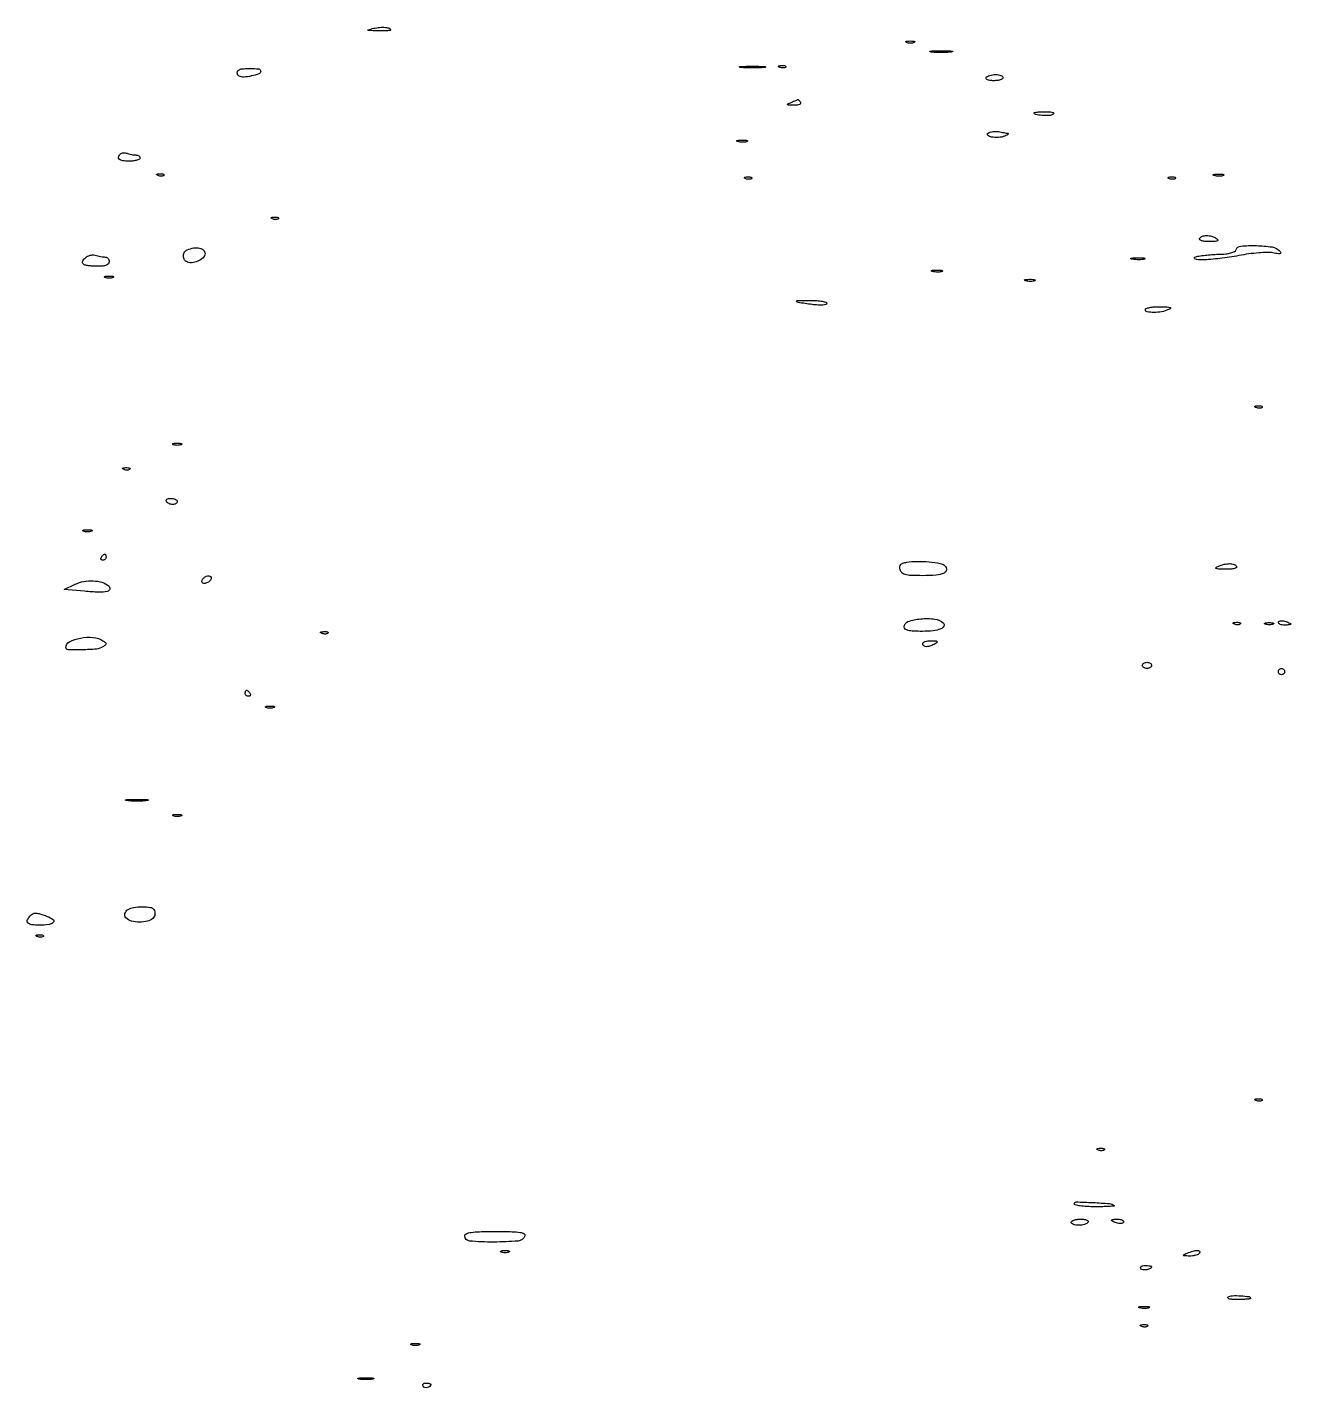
# Model space of a CAD drawing. Extents: x 0 to 1897, y 0 to 3427.
# Drawn here: x 1078.5 to 1487, y 1317.5 to 1757.3 of the extents above; entities that cross this region are included whole.
import ezdxf

# ---------------------------------------------------------------- set-up
doc = ezdxf.new("R2010")
doc.units = 0
doc.header["$MEASUREMENT"] = 0

msp = doc.modelspace()

# ---------------------------------------------------------------- linework, layer by layer
for points in [[(1196, 1756.393011, -0.386113), (1195.861097, 1756.239954, -0.008086), (1194.751563, 1756.150202, -0.014427), (1193.379576, 1756.101211, -0.008668), (1191.75, 1756.118315, -0.001602), (1189.022031, 1756.203006, -0.136472), (1188.630375, 1756.326527, -0.655111), (1188.657383, 1756.487831, -0.00434), (1190.5, 1756.931527, -0.033834), (1192.493448, 1757.25318, -0.047519), (1194.294533, 1757.248437, -0.060418), (1195.599437, 1756.958977, -0.318073)], [(1365.25, 1752.337719, -0.057986), (1364.679992, 1752.181385, -0.037979), (1364, 1752.12966, -0.037979), (1363.320008, 1752.181385, -0.057986), (1362.75, 1752.337719, -0.174857), (1362.540618, 1752.525001, -0.447206), (1362.601562, 1752.693942, -0.078554), (1363.10856, 1752.810911, -0.017491), (1364, 1752.842105, -0.017491), (1364.89144, 1752.810911, -0.078554), (1365.398438, 1752.693942, -0.447206), (1365.459382, 1752.525001, -0.174857)], [(1377.25, 1749.276604, -0.019375), (1375.770235, 1749.150935, -0.011494), (1374, 1749.110234, -0.011494), (1372.229765, 1749.150935, -0.019375), (1370.75, 1749.276604, -0.108536), (1370.333801, 1749.423685, -0.707215), (1370.364063, 1749.56145, -0.025693), (1371.670434, 1749.655793, -0.005179), (1374, 1749.679926, -0.005179), (1376.329566, 1749.655793, -0.025693), (1377.635937, 1749.56145, -0.707215), (1377.666199, 1749.423685, -0.108536)], [(1154, 1743.079455, -0.313192), (1153.418293, 1742.241875, -0.033484), (1151.0233, 1741.527722, -0.036225), (1148.469946, 1741.140697, -0.159222), (1147.008087, 1741.495002, -0.088221), (1146.654399, 1741.811244, -0.094729), (1146.442088, 1742.222711, -0.100021), (1146.403062, 1742.664628, -0.111022), (1146.542705, 1743.069098, -0.226655), (1147.674032, 1743.796551, -0.03108), (1150.551226, 1743.979579, -0.030448), (1153.349924, 1743.812895, -0.379383)], [(1316.75, 1744.271532, -0.016375), (1315.042668, 1744.149287, -0.009683), (1313, 1744.109723, -0.009683), (1310.957332, 1744.149287, -0.016375), (1309.25, 1744.271532, -0.095407), (1308.778855, 1744.41442, -0.741699), (1308.804688, 1744.548567, -0.021699), (1310.311593, 1744.640349, -0.00436), (1313, 1744.663794, -0.00436), (1315.688407, 1744.640349, -0.021699), (1317.195312, 1744.548567, -0.741699), (1317.221145, 1744.41442, -0.095407)], [(1323.729167, 1744.395833, -0.126455), (1323.402231, 1744.202593, -0.060344), (1322.916927, 1744.123424, -0.05415), (1322.359369, 1744.160852, -0.051402), (1321.8125, 1744.316886, -0.054073), (1321.395823, 1744.538436, -0.470617), (1321.37858, 1744.720685, -0.168741), (1321.670344, 1744.862007, -0.018894), (1322.416667, 1744.921053, -0.028489), (1323.112848, 1744.910055, -0.077125), (1323.592839, 1744.799335, -0.208169), (1323.77538, 1744.614691, -0.296942)], [(1394, 1741, -0.257909), (1393.787575, 1740.615572, -0.061379), (1393.101414, 1740.29375, -0.048032), (1392.112882, 1740.072735, -0.031003), (1390.940983, 1740, -0.027979), (1389.756294, 1740.066344, -0.069343), (1388.916013, 1740.281216, -0.145541), (1388.509855, 1740.608231, -0.297719), (1388.5, 1741, -0.130646), (1388.906663, 1741.384508, -0.045439), (1389.653525, 1741.70625, -0.041396), (1390.57934, 1741.926158, -0.037634), (1391.559017, 1742, -0.039081), (1392.49372, 1741.92683, -0.058208), (1393.282961, 1741.70625, -0.076538), (1393.820624, 1741.382793, -0.222681)], [(1328.5, 1733, -0.275888), (1328.505838, 1732.615727, -0.162994), (1328.151257, 1732.301929, -0.076465), (1327.390307, 1732.108701, -0.030274), (1326.309017, 1732.070285, -0.004494), (1324.623948, 1732.127607, -0.20576), (1324.318248, 1732.274842, -0.495865), (1324.361606, 1732.483815, -0.009924), (1325.5, 1733, -0.000463), (1326.280181, 1733.3344, -0.000674), (1326.968601, 1733.627618, -0.000328), (1327.554507, 1733.875786, -0.011841), (1327.690983, 1733.929715, -0.287634), (1327.796717, 1733.907453, -0.021765), (1328.007412, 1733.685604, -0.024725), (1328.249321, 1733.378152, -0.015911)], [(1410.185354, 1729.135717, -0.130096), (1408.896183, 1728.727871, -0.031322), (1406.63617, 1728.761687, -0.0267), (1404.473542, 1729.046566, -0.36119), (1404, 1729.616577, -0.374717), (1404.132642, 1729.768715, -0.009714), (1405.101562, 1729.882871, -0.015892), (1406.312194, 1729.962972, -0.009593), (1407.75, 1729.984687, -0.014694), (1409.301682, 1729.932735, -0.068249), (1410.178313, 1729.755816, -0.324531), (1410.375148, 1729.472836, -0.251563)], [(1311.269032, 1720.344063, -0.06278), (1310.671085, 1720.185595, -0.030339), (1309.880008, 1720.127736, -0.029507), (1309.036634, 1720.167106, -0.037336), (1308.269032, 1720.307009, -0.087174), (1307.883358, 1720.48334, -0.597527), (1307.900903, 1720.643467, -0.080377), (1308.431793, 1720.764444, -0.012823), (1309.5, 1720.805051, -0.014395), (1310.580113, 1720.787295, -0.052471), (1311.257153, 1720.684921, -0.333666), (1311.386009, 1720.52287, -0.31318)], [(1395.5, 1723.004025, -0.253849), (1395.675102, 1722.873437, -0.318877), (1395.638937, 1722.679715, -0.077167), (1395.249251, 1722.40454, -0.021883), (1394.568722, 1722.10304, -0.07872), (1392.50918, 1721.650757, -0.059916), (1390.199994, 1721.790943, -0.149527), (1389.068555, 1722.375928, -0.487375), (1389.14773, 1723.091302, -0.069607), (1389.80256, 1723.379488, -0.036176), (1390.678726, 1723.560083, -0.035121), (1391.622254, 1723.617463, -0.044708), (1392.48968, 1723.531458, 0.001927), (1393.332684, 1723.374283, 0.001757), (1394.203219, 1723.218604, 0.001756), (1394.982192, 1723.08494, 0.005706)], [(1113.581787, 1716, -0.068778), (1114.123848, 1715.925082, -0.085072), (1114.5834, 1715.70625, -0.099897), (1114.890679, 1715.381338, -0.140509), (1115, 1715, -0.277684), (1114.767902, 1714.614308, -0.052312), (1113.971875, 1714.29375, -0.042582), (1112.841111, 1714.072542, -0.027026), (1111.5, 1714, -0.030545), (1109.377994, 1714.129753, -0.145699), (1108.277029, 1714.610235, -0.31158), (1108.070646, 1715.368207, -0.112254), (1108.697766, 1716.364432, -0.115981), (1109.066337, 1716.592677, -0.060988), (1109.597119, 1716.701219, -0.055708), (1110.198363, 1716.682327, -0.055983), (1110.779553, 1716.531099, 0.027616), (1111.412477, 1716.327526, 0.017168), (1112.173618, 1716.15601, 0.017212), (1112.938548, 1716.038145, 0.029625)], [(1122.729167, 1709.395833, -0.126455), (1122.402231, 1709.202593, -0.060344), (1121.916927, 1709.123424, -0.05415), (1121.359369, 1709.160852, -0.051402), (1120.8125, 1709.316886, -0.054073), (1120.395823, 1709.538436, -0.470617), (1120.37858, 1709.720685, -0.168741), (1120.670344, 1709.862007, -0.018894), (1121.416667, 1709.921053, -0.028489), (1122.112848, 1709.910055, -0.077125), (1122.592839, 1709.799335, -0.208169), (1122.77538, 1709.614691, -0.296942)], [(1312.729167, 1708.395833, -0.126455), (1312.402231, 1708.202593, -0.060344), (1311.916927, 1708.123424, -0.05415), (1311.359369, 1708.160852, -0.051402), (1310.8125, 1708.316886, -0.054073), (1310.395823, 1708.538436, -0.470617), (1310.37858, 1708.720685, -0.168741), (1310.670344, 1708.862007, -0.018894), (1311.416667, 1708.921053, -0.028489), (1312.112848, 1708.910055, -0.077125), (1312.592839, 1708.799335, -0.208169), (1312.77538, 1708.614691, -0.296942)], [(1449.729167, 1708.395833, -0.126455), (1449.402231, 1708.202593, -0.060344), (1448.916927, 1708.123424, -0.05415), (1448.359369, 1708.160852, -0.051402), (1447.8125, 1708.316886, -0.054073), (1447.395823, 1708.538436, -0.470617), (1447.37858, 1708.720685, -0.168741), (1447.670344, 1708.862007, -0.018894), (1448.416667, 1708.921053, -0.028489), (1449.112848, 1708.910055, -0.077125), (1449.592839, 1708.799335, -0.208169), (1449.77538, 1708.614691, -0.296942)], [(1465.269032, 1709.344063, -0.06278), (1464.671085, 1709.185595, -0.030339), (1463.880008, 1709.127736, -0.029507), (1463.036634, 1709.167106, -0.037336), (1462.269032, 1709.307009, -0.087174), (1461.883358, 1709.48334, -0.597527), (1461.900903, 1709.643467, -0.080377), (1462.431793, 1709.764444, -0.012823), (1463.5, 1709.805051, -0.014395), (1464.580113, 1709.787295, -0.052471), (1465.257153, 1709.684921, -0.333666), (1465.386009, 1709.52287, -0.31318)], [(1159.729167, 1695.395833, -0.126455), (1159.402231, 1695.202593, -0.060344), (1158.916927, 1695.123424, -0.05415), (1158.359369, 1695.160852, -0.051402), (1157.8125, 1695.316886, -0.054073), (1157.395823, 1695.538436, -0.470617), (1157.37858, 1695.720685, -0.168741), (1157.670344, 1695.862007, -0.018894), (1158.416667, 1695.921053, -0.028489), (1159.112848, 1695.910055, -0.077125), (1159.592839, 1695.799335, -0.208169), (1159.77538, 1695.614691, -0.296942)], [(1463, 1689, -0.115435), (1463.426329, 1688.557873, -0.454106), (1463.323367, 1688.242073, -0.089658), (1462.528437, 1688.06075, -0.010352), (1460.690983, 1688.015313, -0.021008), (1459.170669, 1688.073097, -0.054884), (1458.098287, 1688.278955, -0.11662), (1457.550877, 1688.600799, -0.353927), (1457.5, 1689, -0.171919), (1458.377549, 1689.704882, -0.084249), (1459.809534, 1689.947895, -0.072562), (1461.467665, 1689.705986, -0.071118)], [(1136, 1684.108408, -0.211655), (1135.407089, 1682.770501, -0.083482), (1133.673823, 1681.659752, -0.079719), (1131.585126, 1681.139236, -0.161047), (1129.954011, 1681.528423, -0.152524), (1129.234952, 1682.357408, -0.122949), (1129.037844, 1683.525822, -0.123749), (1129.413101, 1684.643977, -0.155544), (1130.25, 1685.337719, -0.056529), (1132.385792, 1685.930174, -0.09233), (1134.258892, 1685.880553, -0.136341), (1135.516752, 1685.223084, -0.207439)], [(1483.241083, 1685.07668, -0.052529), (1483.748347, 1684.407768, -0.47283), (1483.641607, 1684.105536, -0.125436), (1483.016402, 1684.043831, -0.0084), (1481.229125, 1684.346938, 0.052167), (1479.470687, 1684.488896, 0.013757), (1476.64864, 1684.34429, 0.013811), (1473.428144, 1684.000559, 0.01378), (1470.229125, 1683.479346, -0.017779), (1464.096397, 1682.530417, -0.021074), (1458.250252, 1682.086326, -0.082947), (1456.003873, 1682.384217, -0.734605), (1456, 1683, -0.03643), (1457.305238, 1683.315413, -0.011756), (1459.276385, 1683.594733, -0.011654), (1461.490613, 1683.803373, -0.012817), (1463.643011, 1683.90032, 0.017806), (1465.959564, 1684.027828, 0.042926), (1467.648158, 1684.328815, 0.06216), (1468.782233, 1684.790155, 0.17523), (1469.333836, 1685.427579, -0.289983), (1470.847702, 1686.554496, -0.025167), (1475.875199, 1686.680702, -0.028174), (1480.941171, 1686.266607, -0.171431)], [(1103.75, 1683.013655, -0.11881), (1104.226804, 1682.893209, -0.099467), (1104.632812, 1682.563386, -0.091236), (1104.905507, 1682.073943, -0.081769), (1105, 1681.5, -0.172496), (1104.75816, 1680.819858, -0.129351), (1104.111111, 1680.347826, -0.071579), (1102.959934, 1680.078198, -0.021793), (1101.166667, 1680, -0.015867), (1099.650627, 1680.048121, -0.020504), (1098.26609, 1680.193285, -0.018719), (1097.142301, 1680.40115, -0.142213), (1096.675343, 1680.657991, -0.297382), (1096.463364, 1681.665909, -0.135354), (1097.303585, 1682.79468, -0.098473), (1098.86252, 1683.577809, -0.133682), (1100.430143, 1683.583177, 0.012534), (1101.314251, 1683.369353, 0.010584), (1102.259167, 1683.186585, 0.010721), (1103.1283, 1683.056601, 0.029031)], [(1439.761659, 1682.31292, -0.041951), (1438.934218, 1682.169017, -0.020826), (1437.869594, 1682.119272, -0.020511), (1436.754739, 1682.159391, -0.028254), (1435.761659, 1682.292739, -0.082665), (1435.319562, 1682.45659, -0.67161), (1435.339362, 1682.605813, -0.053901), (1436.071102, 1682.715166, -0.008901), (1437.5, 1682.747817, -0.009782), (1438.938425, 1682.726931, -0.038992), (1439.814362, 1682.62839, -0.417468), (1439.916221, 1682.476221, -0.285845)], [(1106.25, 1676.337719, -0.057986), (1105.679992, 1676.181385, -0.037979), (1105, 1676.12966, -0.037979), (1104.320008, 1676.181385, -0.057986), (1103.75, 1676.337719, -0.174857), (1103.540618, 1676.525001, -0.447206), (1103.601562, 1676.693942, -0.078554), (1104.10856, 1676.810911, -0.017491), (1105, 1676.842105, -0.017491), (1105.89144, 1676.810911, -0.078554), (1106.398438, 1676.693942, -0.447206), (1106.459382, 1676.525001, -0.174857)], [(1374.269032, 1678.344063, -0.06278), (1373.671085, 1678.185595, -0.030339), (1372.880008, 1678.127736, -0.029507), (1372.036634, 1678.167106, -0.037336), (1371.269032, 1678.307009, -0.087174), (1370.883358, 1678.48334, -0.597527), (1370.900903, 1678.643467, -0.080377), (1371.431793, 1678.764444, -0.012823), (1372.5, 1678.805051, -0.014395), (1373.580113, 1678.787295, -0.052471), (1374.257153, 1678.684921, -0.333666), (1374.386009, 1678.52287, -0.31318)], [(1404.269032, 1675.344063, -0.06278), (1403.671085, 1675.185595, -0.030339), (1402.880008, 1675.127736, -0.029507), (1402.036634, 1675.167106, -0.037336), (1401.269032, 1675.307009, -0.087174), (1400.883358, 1675.48334, -0.597527), (1400.900903, 1675.643467, -0.080377), (1401.431793, 1675.764444, -0.012823), (1402.5, 1675.805051, -0.014395), (1403.580113, 1675.787295, -0.052471), (1404.257153, 1675.684921, -0.333666), (1404.386009, 1675.52287, -0.31318)], [(1337, 1668.01913, -0.339607), (1336.717274, 1667.650884, -0.046481), (1335.697808, 1667.477611, -0.035122), (1334.194238, 1667.469722, -0.016298), (1332.25, 1667.660008, -0.002549), (1327.731882, 1668.274843, -0.289986), (1327.294157, 1668.647169, -0.501781), (1327.53196, 1668.974233, -0.002995), (1331.833333, 1669, -0.017866), (1333.813842, 1668.929209, -0.029047), (1335.482292, 1668.71187, -0.028944), (1336.718554, 1668.402139, -0.327908)], [(1447.5, 1666, -0.057259), (1445.251417, 1665.325409, -0.044296), (1442.701724, 1665.09908, -0.046096), (1440.586137, 1665.294534, -0.361221), (1440, 1666, -0.320305), (1440.27486, 1666.385041, -0.034411), (1441.395313, 1666.685604, -0.032203), (1442.929294, 1666.88444, -0.019831), (1444.75, 1666.929715, -0.006847), (1447.086444, 1666.863132, -0.071077), (1448.029547, 1666.687518, -0.560431), (1448.095294, 1666.397794, -0.091871)], [(1477.729167, 1634.395833, -0.126455), (1477.402231, 1634.202593, -0.060344), (1476.916927, 1634.123424, -0.05415), (1476.359369, 1634.160852, -0.051402), (1475.8125, 1634.316886, -0.054073), (1475.395823, 1634.538436, -0.470617), (1475.37858, 1634.720685, -0.168741), (1475.670344, 1634.862007, -0.018894), (1476.416667, 1634.921053, -0.028489), (1477.112848, 1634.910055, -0.077125), (1477.592839, 1634.799335, -0.208169), (1477.77538, 1634.614691, -0.296942)], [(1128.25, 1622.337719, -0.057986), (1127.679992, 1622.181385, -0.037979), (1127, 1622.12966, -0.037979), (1126.320008, 1622.181385, -0.057986), (1125.75, 1622.337719, -0.174857), (1125.540618, 1622.525001, -0.447206), (1125.601562, 1622.693942, -0.078554), (1126.10856, 1622.810911, -0.017491), (1127, 1622.842105, -0.017491), (1127.89144, 1622.810911, -0.078554), (1128.398438, 1622.693942, -0.447206), (1128.459382, 1622.525001, -0.174857)], [(1111.729167, 1614.395833, -0.126455), (1111.402231, 1614.202593, -0.060344), (1110.916927, 1614.123424, -0.05415), (1110.359369, 1614.160852, -0.051402), (1109.8125, 1614.316886, -0.054073), (1109.395823, 1614.538436, -0.470617), (1109.37858, 1614.720685, -0.168741), (1109.670344, 1614.862007, -0.018894), (1110.416667, 1614.921053, -0.028489), (1111.112848, 1614.910055, -0.077125), (1111.592839, 1614.799335, -0.208169), (1111.77538, 1614.614691, -0.296942)], [(1127, 1604, -0.142666), (1126.888931, 1603.61866, -0.09965), (1126.576711, 1603.29375, -0.08433), (1126.109818, 1603.074854, -0.067639), (1125.559017, 1603, -0.061875), (1124.961978, 1603.074167, -0.051278), (1124.359775, 1603.29375, -0.053305), (1123.842344, 1603.617164, -0.08825), (1123.5, 1604, -0.202618), (1123.441401, 1604.378123, -0.181468), (1123.66835, 1604.70625, -0.104212), (1124.195401, 1604.928459, -0.047867), (1124.940983, 1605, -0.0466), (1125.729059, 1604.926392, -0.066561), (1126.395164, 1604.70625, -0.086673), (1126.844577, 1604.381985, -0.195654)], [(1099.25, 1594.337719, -0.057986), (1098.679992, 1594.181385, -0.037979), (1098, 1594.12966, -0.037979), (1097.320008, 1594.181385, -0.057986), (1096.75, 1594.337719, -0.174857), (1096.540618, 1594.525001, -0.447206), (1096.601562, 1594.693942, -0.078554), (1097.10856, 1594.810911, -0.017491), (1098, 1594.842105, -0.017491), (1098.89144, 1594.810911, -0.078554), (1099.398438, 1594.693942, -0.447206), (1099.459382, 1594.525001, -0.174857)], [(1104, 1586, -0.105053), (1103.918938, 1585.618444, -0.099167), (1103.688914, 1585.29375, -0.09642), (1103.345238, 1585.076123, -0.093332), (1102.940983, 1585, -0.108972), (1102.586039, 1585.078288, -0.182303), (1102.3746, 1585.29375, -0.161196), (1102.343488, 1585.6179, -0.082592), (1102.5, 1586, -0.029505), (1102.768994, 1586.382774, -0.035638), (1103.066025, 1586.70625, -0.038439), (1103.34829, 1586.934461, -0.151918), (1103.559017, 1587, -0.210953), (1103.727648, 1586.92554, -0.081139), (1103.870461, 1586.70625, -0.061769), (1103.967655, 1586.382849, -0.042167)], [(1375.199833, 1583.200167, -0.223874), (1375.674564, 1581.878809, -0.269768), (1374.916792, 1580.823098, -0.085203), (1372.397191, 1580.176393, -0.020315), (1368.057614, 1580, -0.008299), (1364.212116, 1580.063832, -0.05655), (1362.337375, 1580.33984, -0.131166), (1361.310687, 1580.927678, -0.134345), (1360.724889, 1581.944024, -0.072708), (1360.617265, 1582.912988, -0.174771), (1360.881675, 1583.573855, -0.13327), (1361.573196, 1584.026109, -0.03583), (1362.858258, 1584.344093, -0.041306), (1366.149327, 1584.635717, -0.024565), (1370.0836, 1584.465236, -0.020267), (1373.695743, 1583.982141, -0.154184)], [(1469.5, 1583, -0.385906), (1469.425814, 1582.599195, -0.101452), (1468.783724, 1582.289847, -0.048072), (1467.558376, 1582.103795, -0.017733), (1465.809017, 1582.070285, -0.006625), (1463.624658, 1582.134871, -0.085199), (1462.828949, 1582.306798, -0.580976), (1462.791066, 1582.584904, -0.062003), (1463.5, 1583, -0.039659), (1465.478939, 1583.670286, -0.061905), (1467.262187, 1583.89192, -0.080653), (1468.659895, 1583.664986, -0.175599)], [(1138, 1579.106989, -0.13875), (1137.891374, 1578.723081, -0.061199), (1137.559375, 1578.307216, -0.053891), (1137.073796, 1577.924763, -0.048303), (1136.5, 1577.638374, -0.096999), (1135.579788, 1577.477556, -0.280386), (1135.056232, 1577.811011, -0.235886), (1135.060596, 1578.497758, -0.0791), (1135.666667, 1579.333333, -0.091378), (1136.407226, 1579.843408, -0.130128), (1137.19172, 1579.971699, -0.180985), (1137.767855, 1579.689978, -0.191777)], [(1104.813188, 1576.709641, -0.281777), (1105.181944, 1575.675879, -0.293985), (1104.425871, 1574.909343, -0.064128), (1101.673907, 1574.654529, -0.014661), (1097, 1574.959089), (1090.5, 1575.574446), (1094, 1577.216505, -0.063376), (1096.808319, 1578.122559, -0.058152), (1099.838841, 1578.333009, -0.061554), (1102.652104, 1577.850691, -0.096825)], [(1374.679359, 1564.653974, -0.329209), (1374.831013, 1563.645975, -0.179093), (1373.848857, 1562.767679, -0.068286), (1371.431162, 1562.178996, -0.025626), (1367.940983, 1562, -0.01132), (1365.032042, 1562.065869, -0.047237), (1363.298409, 1562.309614, -0.098092), (1362.342133, 1562.747771, -0.240903), (1362, 1563.416667, -0.321507), (1363.245465, 1565.153372, -0.057373), (1367.382381, 1566.043335, -0.054708), (1371.940288, 1565.988495, -0.167557)], [(1175.729167, 1561.395833, -0.126455), (1175.402231, 1561.202593, -0.060344), (1174.916927, 1561.123424, -0.05415), (1174.359369, 1561.160852, -0.051402), (1173.8125, 1561.316886, -0.054073), (1173.395823, 1561.538436, -0.470617), (1173.37858, 1561.720685, -0.168741), (1173.670344, 1561.862007, -0.018894), (1174.416667, 1561.921053, -0.028489), (1175.112848, 1561.910055, -0.077125), (1175.592839, 1561.799335, -0.208169), (1175.77538, 1561.614691, -0.296942)], [(1470.729167, 1564.395833, -0.126455), (1470.402231, 1564.202593, -0.060344), (1469.916927, 1564.123424, -0.05415), (1469.359369, 1564.160852, -0.051402), (1468.8125, 1564.316886, -0.054073), (1468.395823, 1564.538436, -0.470617), (1468.37858, 1564.720685, -0.168741), (1468.670344, 1564.862007, -0.018894), (1469.416667, 1564.921053, -0.028489), (1470.112848, 1564.910055, -0.077125), (1470.592839, 1564.799335, -0.208169), (1470.77538, 1564.614691, -0.296942)], [(1481.25, 1564.337719, -0.057986), (1480.679992, 1564.181385, -0.037979), (1480, 1564.12966, -0.037979), (1479.320008, 1564.181385, -0.057986), (1478.75, 1564.337719, -0.174857), (1478.540618, 1564.525001, -0.447206), (1478.601562, 1564.693942, -0.078554), (1479.10856, 1564.810911, -0.017491), (1480, 1564.842105, -0.017491), (1480.89144, 1564.810911, -0.078554), (1481.398438, 1564.693942, -0.447206), (1481.459382, 1564.525001, -0.174857)], [(1487, 1564.383369, -0.326917), (1486.890445, 1564.233718, -0.029396), (1486.4125, 1564.112615, -0.029316), (1485.766644, 1564.027671, -0.018041), (1485, 1564, -0.043375), (1484.234359, 1564.066544, -0.063112), (1483.5875, 1564.266249, -0.082769), (1483.149557, 1564.559898, -0.206609), (1483, 1564.90638, -0.24384), (1483.157535, 1565.210205, -0.106581), (1483.5875, 1565.392877, -0.070464), (1484.233678, 1565.424365, -0.040966), (1485, 1565.289749, -0.016817), (1485.766387, 1565.061542, -0.025621), (1486.4125, 1564.807757, -0.023188), (1486.897136, 1564.560437, -0.269386)], [(1103, 1558.984687, -0.02521), (1103.814678, 1558.389057, -0.226004), (1104, 1558, -0.226004), (1103.814678, 1557.610943, -0.02521), (1103, 1557.015313, -0.123487), (1100.896574, 1556.282659, -0.017877), (1096.327754, 1556.037116, -0.012364), (1091.708845, 1556.068458, -0.405014), (1091, 1556.8, -0.284848), (1092.149511, 1558.654045, -0.070295), (1095.701873, 1559.83301, -0.064228), (1099.877835, 1560.049536, -0.126779)], [(1372, 1558, -0.05437), (1370.582896, 1557.288872, -0.089354), (1369.2663, 1557.051693, -0.147327), (1368.363212, 1557.323695, -0.251537), (1368, 1558, -0.242407), (1368.19699, 1558.382445, -0.069028), (1368.807812, 1558.701752, -0.052836), (1369.696678, 1558.917643, -0.03458), (1370.75, 1558.984687, -0.011096), (1372.150937, 1558.945789, -0.155556), (1372.616929, 1558.771138, -0.461139), (1372.628119, 1558.487379, -0.043106)], [(1442, 1551, -0.148195), (1441.884432, 1550.618646, -0.098894), (1441.559375, 1550.29375, -0.082425), (1441.073457, 1550.074694, -0.064853), (1440.5, 1550, -0.064853), (1439.926543, 1550.074694, -0.082425), (1439.440625, 1550.29375, -0.098894), (1439.115568, 1550.618646, -0.148195), (1439, 1551, -0.148195), (1439.115568, 1551.381354, -0.098894), (1439.440625, 1551.70625, -0.082425), (1439.926543, 1551.925306, -0.064853), (1440.5, 1552, -0.064853), (1441.073457, 1551.925306, -0.082425), (1441.559375, 1551.70625, -0.098894), (1441.884432, 1551.381354, -0.148195)], [(1485, 1549, -0.099038), (1484.923658, 1548.618362, -0.097945), (1484.70625, 1548.29375, -0.097945), (1484.381638, 1548.076342, -0.099038), (1484, 1548, -0.099038), (1483.618362, 1548.076342, -0.097945), (1483.29375, 1548.29375, -0.097945), (1483.076342, 1548.618362, -0.099038), (1483, 1549, -0.099038), (1483.076342, 1549.381638, -0.097945), (1483.29375, 1549.70625, -0.097945), (1483.618362, 1549.923658, -0.099038), (1484, 1550, -0.099038), (1484.381638, 1549.923658, -0.097945), (1484.70625, 1549.70625, -0.097945), (1484.923658, 1549.381638, -0.099038)], [(1150.5, 1542, -0.082592), (1150.656512, 1541.6179, -0.161196), (1150.6254, 1541.29375, -0.182303), (1150.413961, 1541.078288, -0.108972), (1150.059017, 1541, -0.093332), (1149.654762, 1541.076123, -0.09642), (1149.311086, 1541.29375, -0.099167), (1149.081062, 1541.618444, -0.105053), (1149, 1542, -0.042167), (1149.032345, 1542.382849, -0.061769), (1149.129539, 1542.70625, -0.081139), (1149.272352, 1542.92554, -0.210953), (1149.440983, 1543, -0.151918), (1149.65171, 1542.934461, -0.038439), (1149.933975, 1542.70625, -0.035638), (1150.231006, 1542.382774, -0.029505)], [(1158.25, 1537.337719, -0.057986), (1157.679992, 1537.181385, -0.037979), (1157, 1537.12966, -0.037979), (1156.320008, 1537.181385, -0.057986), (1155.75, 1537.337719, -0.174857), (1155.540618, 1537.525001, -0.447206), (1155.601562, 1537.693942, -0.078554), (1156.10856, 1537.810911, -0.017491), (1157, 1537.842105, -0.017491), (1157.89144, 1537.810911, -0.078554), (1158.398438, 1537.693942, -0.447206), (1158.459382, 1537.525001, -0.174857)], [(1117.25, 1507.276604, -0.019375), (1115.770235, 1507.150935, -0.011494), (1114, 1507.110234, -0.011494), (1112.229765, 1507.150935, -0.019375), (1110.75, 1507.276604, -0.108536), (1110.333801, 1507.423685, -0.707215), (1110.364063, 1507.56145, -0.025693), (1111.670434, 1507.655793, -0.005179), (1114, 1507.679926, -0.005179), (1116.329566, 1507.655793, -0.025693), (1117.635937, 1507.56145, -0.707215), (1117.666199, 1507.423685, -0.108536)], [(1128.25, 1502.337719, -0.057986), (1127.679992, 1502.181385, -0.037979), (1127, 1502.12966, -0.037979), (1126.320008, 1502.181385, -0.057986), (1125.75, 1502.337719, -0.174857), (1125.540618, 1502.525001, -0.447206), (1125.601562, 1502.693942, -0.078554), (1126.10856, 1502.810911, -0.017491), (1127, 1502.842105, -0.017491), (1127.89144, 1502.810911, -0.078554), (1128.398438, 1502.693942, -0.447206), (1128.459382, 1502.525001, -0.174857)], [(1084.94715, 1469.868579, -0.067587), (1086.863034, 1468.894419, -0.449859), (1086.97625, 1467.955155, -0.182778), (1085.569176, 1467.215956, -0.029305), (1082.416667, 1467.015313, -0.029197), (1080.046631, 1467.142019, -0.142348), (1078.818795, 1467.653318, -0.294367), (1078.5383, 1468.49732, -0.110703), (1079.131121, 1469.657991, -0.057691), (1080.108235, 1470.591945, -0.154044), (1081.00593, 1470.911391, -0.083346), (1082.258182, 1470.747529, -0.009752)], [(1119.444227, 1472.090242, -0.166321), (1119.793298, 1470.557681, -0.186217), (1119.105459, 1469.216528, -0.122849), (1117.366102, 1468.30166, -0.060007), (1114.861626, 1468, -0.065536), (1112.185581, 1468.352268, -0.142314), (1110.428321, 1469.416399, -0.265112), (1110.115048, 1470.783474, -0.180237), (1111.104283, 1472.085612, -0.105054), (1112.907916, 1472.754497, -0.036325), (1115.693348, 1472.958681, -0.032669), (1118.36867, 1472.785188, -0.225497)], [(1083.729167, 1463.395833, -0.126455), (1083.402231, 1463.202593, -0.060344), (1082.916927, 1463.123424, -0.05415), (1082.359369, 1463.160852, -0.051402), (1081.8125, 1463.316886, -0.054073), (1081.395823, 1463.538436, -0.470617), (1081.37858, 1463.720685, -0.168741), (1081.670344, 1463.862007, -0.018894), (1082.416667, 1463.921053, -0.028489), (1083.112848, 1463.910055, -0.077125), (1083.592839, 1463.799335, -0.208169), (1083.77538, 1463.614691, -0.296942)], [(1477.729167, 1410.395833, -0.126455), (1477.402231, 1410.202593, -0.060344), (1476.916927, 1410.123424, -0.05415), (1476.359369, 1410.160852, -0.051402), (1475.8125, 1410.316886, -0.054073), (1475.395823, 1410.538436, -0.470617), (1475.37858, 1410.720685, -0.168741), (1475.670344, 1410.862007, -0.018894), (1476.416667, 1410.921053, -0.028489), (1477.112848, 1410.910055, -0.077125), (1477.592839, 1410.799335, -0.208169), (1477.77538, 1410.614691, -0.296942)], [(1426.729167, 1394.395833, -0.126455), (1426.402231, 1394.202593, -0.060344), (1425.916927, 1394.123424, -0.05415), (1425.359369, 1394.160852, -0.051402), (1424.8125, 1394.316886, -0.054073), (1424.395823, 1394.538436, -0.470617), (1424.37858, 1394.720685, -0.168741), (1424.670344, 1394.862007, -0.018894), (1425.416667, 1394.921053, -0.028489), (1426.112848, 1394.910055, -0.077125), (1426.592839, 1394.799335, -0.208169), (1426.77538, 1394.614691, -0.296942)], [(1429.916667, 1376.360037, -0.665991), (1429.869492, 1376.216186, -0.005323), (1428.252604, 1376.105761, -0.009314), (1426.194996, 1376.025648, -0.005072), (1423.666667, 1376, -0.013622), (1421.090464, 1376.0702, -0.023043), (1418.942618, 1376.286925, -0.019641), (1417.311518, 1376.593718, -0.349692), (1417, 1376.984668, -0.42139), (1417.589877, 1377.560303, -0.005971), (1423.047994, 1377.36165, -0.008737), (1428.367798, 1377.011134, -0.158649)], [(1239.393086, 1366.581983, -0.287247), (1237.194658, 1364.928158, -0.021144), (1229.315531, 1364.587234, -0.020877), (1221.526752, 1364.905094, -0.390241), (1220, 1366.563358, -0.299517), (1220.477379, 1367.288783, -0.065999), (1221.984708, 1367.713971, -0.030363), (1224.762804, 1367.943472, -0.005429), (1229.968615, 1368, -0.004768), (1235.302512, 1367.94913, -0.032578), (1237.921328, 1367.728084, -0.096564), (1239.145792, 1367.292367, -0.365823)], [(1421.5, 1371, -0.130646), (1421.093337, 1370.615492, -0.045439), (1420.346475, 1370.29375, -0.041396), (1419.42066, 1370.073842, -0.037634), (1418.440983, 1370, -0.039081), (1417.50628, 1370.07317, -0.058208), (1416.717039, 1370.29375, -0.076538), (1416.179376, 1370.617207, -0.222681), (1416, 1371, -0.257909), (1416.212425, 1371.384428, -0.061379), (1416.898586, 1371.70625, -0.048032), (1417.887118, 1371.927265, -0.031003), (1419.059017, 1372, -0.027979), (1420.243706, 1371.933656, -0.069343), (1421.083987, 1371.718784, -0.145541), (1421.490145, 1371.391769, -0.297719)], [(1433, 1371.09362, -0.24384), (1432.842465, 1370.789795, -0.106581), (1432.4125, 1370.607123, -0.070464), (1431.766322, 1370.575635, -0.040966), (1431, 1370.710251, -0.016817), (1430.233613, 1370.938458, -0.025621), (1429.5875, 1371.192243, -0.023188), (1429.102864, 1371.439563, -0.269386), (1429, 1371.616631, -0.326917), (1429.109555, 1371.766282, -0.029396), (1429.5875, 1371.887385, -0.029316), (1430.233356, 1371.972329, -0.018041), (1431, 1372, -0.043375), (1431.765641, 1371.933456, -0.063112), (1432.4125, 1371.733751, -0.082769), (1432.850443, 1371.440102, -0.206609)], [(1234.25, 1361.337719, -0.057986), (1233.679992, 1361.181385, -0.037979), (1233, 1361.12966, -0.037979), (1232.320008, 1361.181385, -0.057986), (1231.75, 1361.337719, -0.174857), (1231.540618, 1361.525001, -0.447206), (1231.601562, 1361.693942, -0.078554), (1232.10856, 1361.810911, -0.017491), (1233, 1361.842105, -0.017491), (1233.89144, 1361.810911, -0.078554), (1234.398438, 1361.693942, -0.447206), (1234.459382, 1361.525001, -0.174857)], [(1457.5, 1361, -0.142534), (1457.078664, 1360.619846, -0.044278), (1456.273037, 1360.314396, -0.04021), (1455.266376, 1360.117113, -0.034829), (1454.190983, 1360.070285, -0.00425), (1452.54577, 1360.127252, -0.225862), (1452.274745, 1360.270903, -0.474239), (1452.32542, 1360.472297, -0.008195), (1453.5, 1361, -0.028612), (1455.384101, 1361.684867, -0.072989), (1456.818523, 1361.895383, -0.222118), (1457.457265, 1361.596905, -0.323112)], [(1442, 1356.606989, -0.291414), (1441.618601, 1356.008169, -0.069655), (1440.436609, 1355.645818, -0.0667), (1439.155087, 1355.613548, -0.231296), (1438.473008, 1356.043674, -0.214542), (1438.42542, 1356.405148, -0.177225), (1438.660421, 1356.719079, -0.099152), (1439.193244, 1356.931736, -0.045552), (1439.940983, 1357, -0.017964), (1440.730252, 1356.971635, -0.029198), (1441.395164, 1356.884553, -0.029196), (1441.887487, 1356.760424, -0.327354)], [(1474, 1346.386501, -0.37999), (1473.863289, 1346.232588, -0.007782), (1472.751563, 1346.118033, -0.014151), (1471.379545, 1346.037242, -0.00853), (1469.75, 1346.015313, -0.014779), (1468.079596, 1346.070723, -0.051833), (1467.01926, 1346.248689, -0.212264), (1466.685709, 1346.522963, -0.38487), (1466.773261, 1346.838706, -0.134583), (1468.127517, 1347.25459, -0.023226), (1470.836004, 1347.211116, -0.01801), (1473.51042, 1346.946805, -0.375339)], [(1441.269032, 1343.344063, -0.06278), (1440.671085, 1343.185595, -0.030339), (1439.880008, 1343.127736, -0.029507), (1439.036634, 1343.167106, -0.037336), (1438.269032, 1343.307009, -0.087174), (1437.883358, 1343.48334, -0.597527), (1437.900903, 1343.643467, -0.080377), (1438.431793, 1343.764444, -0.012823), (1439.5, 1343.805051, -0.014395), (1440.580113, 1343.787295, -0.052471), (1441.257153, 1343.684921, -0.333666), (1441.386009, 1343.52287, -0.31318)], [(1440.729167, 1337.395833, -0.126455), (1440.402231, 1337.202593, -0.060344), (1439.916927, 1337.123424, -0.05415), (1439.359369, 1337.160852, -0.051402), (1438.8125, 1337.316886, -0.054073), (1438.395823, 1337.538436, -0.470617), (1438.37858, 1337.720685, -0.168741), (1438.670344, 1337.862007, -0.018894), (1439.416667, 1337.921053, -0.028489), (1440.112848, 1337.910055, -0.077125), (1440.592839, 1337.799335, -0.208169), (1440.77538, 1337.614691, -0.296942)], [(1205.25, 1331.337719, -0.057986), (1204.679992, 1331.181385, -0.037979), (1204, 1331.12966, -0.037979), (1203.320008, 1331.181385, -0.057986), (1202.75, 1331.337719, -0.174857), (1202.540618, 1331.525001, -0.447206), (1202.601562, 1331.693942, -0.078554), (1203.10856, 1331.810911, -0.017491), (1204, 1331.842105, -0.017491), (1204.89144, 1331.810911, -0.078554), (1205.398438, 1331.693942, -0.447206), (1205.459382, 1331.525001, -0.174857)], [(1190.25, 1320.294267, -0.029693), (1189.225293, 1320.159351, -0.017887), (1188, 1320.115502, -0.017887), (1186.774707, 1320.159351, -0.029693), (1185.75, 1320.294267, -0.142433), (1185.439977, 1320.453014, -0.611425), (1185.482813, 1320.600334, -0.039503), (1186.38851, 1320.701569, -0.008087), (1188, 1320.727636, -0.008087), (1189.61149, 1320.701569, -0.039503), (1190.517187, 1320.600334, -0.611425), (1190.560023, 1320.453014, -0.142433)], [(1209, 1318.559017, -0.211827), (1208.716404, 1317.919648, -0.127879), (1207.969093, 1317.529206, -0.122608), (1207.101938, 1317.54388, -0.191362), (1206.510081, 1317.983688, -0.136093), (1206.397824, 1318.36964, -0.190788), (1206.524436, 1318.701458, -0.140899), (1206.890269, 1318.925389, -0.067432), (1207.440983, 1319, -0.026751), (1208.038367, 1318.968016, -0.042195), (1208.542039, 1318.870461, -0.051652), (1208.89701, 1318.729146, -0.279105)]]:
    msp.add_lwpolyline(points, format="xyb", close=True)

doc.saveas('drawing.dxf')
